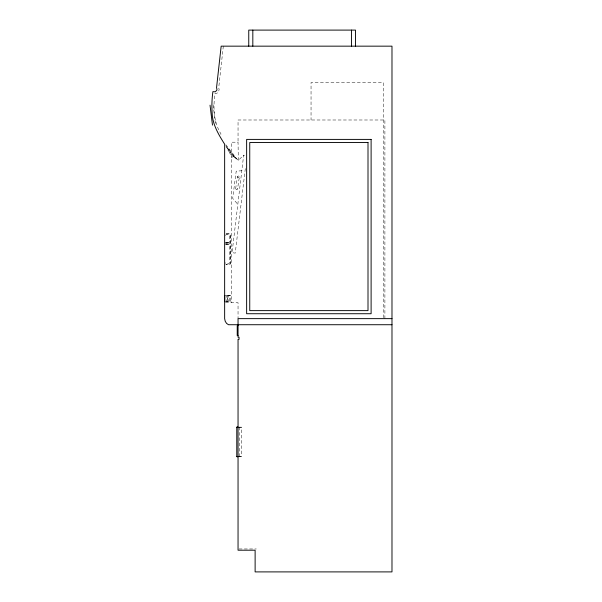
<?xml version="1.0" encoding="UTF-8"?>
<svg xmlns="http://www.w3.org/2000/svg" width="602" height="602" viewBox="0 0 602 602"><rect width="100%" height="100%" fill="white"/><g stroke="black" fill="none" stroke-linecap="round" stroke-linejoin="round"><path stroke-width="0.45" stroke-dasharray="3.01 2.26" d="M245.3 168.598L235.239 253.118L232.063 252.682L243.667 155.15L245.255 155.376M223.319 46.158L218.714 87.772L219.143 89.57L218.624 91.406L216.976 93.25L215.049 93.25C213.01 107.096 213.454 121.875 221.039 134.095L219.768 134.765M235.645 188.614L237.466 176.755L238.43 175.919L239.4 176.762L237.512 189.081L236.323 189.668L235.645 188.614L236.842 188.035L237.512 189.081M239.4 176.762L238.437 177.59L237.466 176.755L237.752 177.349L239.122 177.372M225.615 235.548L226.134 234.592L228.963 234.592L229.392 235.374L229.392 262.833L228.963 263.623L226.134 263.623L225.615 262.668M233.343 156.144L233.742 156.543M234.027 156.829L234.419 156.437M235.149 157.942L235.548 158.341M225.727 145.594L232.756 154.699L238.324 160.41L243.667 155.15M227.466 148.634L227.902 148.295L231.288 152.63L230.852 152.968M228.346 149.763L227.91 150.101L229.535 152.186L229.972 151.839M233.395 156.211L231.687 157.543L228.324 149.717M241.989 170.765L236.217 171.141L232.681 198.351L238.038 204.56M238.324 160.41L238.046 142.192L231.341 142.192L231.341 302.738M226.217 233.681L230.032 233.681L230.604 234.494L230.604 263.721L230.032 264.534L226.217 264.534L225.509 263.548M226.074 233.982L229.663 233.982L230.205 234.788L230.205 263.428L229.663 264.233L226.074 264.233M225.615 242.621L229.392 242.621M225.6 242.756L229.114 242.756L229.114 244.141L225.6 244.141M225.539 243.005L228.602 243.005L228.602 243.893L225.539 243.893M225.615 244.277L229.392 244.277M227.421 295.386L226.495 295.386L226.495 301.67L227.421 301.67L227.421 295.386L224.734 295.371M227.722 295.371L230.393 295.386L230.393 301.677L229.467 301.677L229.467 295.386L227.722 295.371L227.722 301.655L230.393 301.677M229.467 295.386L230.393 295.386M227.722 301.655L228.647 301.655L228.647 295.371M225.487 302.738L238.046 302.738L238.046 318.639M238.904 427.142L241.492 427.142L241.492 456.7L238.046 456.7M238.904 427.224L241.492 427.224M238.046 456.617L241.492 456.617M239.047 548.964L256.317 548.964M224.734 301.647L227.421 301.67M225.848 144.721L235.532 157.122L234.645 157.814L225.765 146.444M225.991 146.843L226.683 147.731M213.131 104.808L215.516 124.238M384.896 318.639L384.896 119.994L238.046 119.994L238.046 142.192M383.331 317.698L383.331 82.512L311.046 82.512L311.046 119.994M239.528 427.142L239.528 456.7M232.884 154.91L232.492 155.301L236.3 159.086L236.661 158.665L232.884 154.91M233.794 155.722L233.907 156.287L233.794 155.722"/><path stroke-width="0.9" d="M391.985 318.639L238.046 318.639L238.046 337.21L239.047 337.21L239.047 339.385L238.046 339.385L238.046 550.198L255.12 550.198L255.12 571.9L391.985 571.9L391.985 46.158L221.167 46.158L216.562 87.531L217.013 89.961L215.365 91.813L212.897 91.639A104.944 104.944 0 0 0 212.145 113.191C212.536 124.584 218.699 134.803 224.644 144.187L224.644 318.639L225.216 321.272L226.585 323.424L228.534 324.726L391.985 324.726M238.046 325.69L237.233 325.69L237.233 335.525L238.046 335.525M238.046 427.142L236.782 427.142L236.782 456.7L238.046 456.7M236.782 427.224L238.046 427.224M236.782 456.617L238.046 456.617M210.038 105.184L212.483 125.118M355.519 46.158L355.519 30.1L248.754 30.1L248.754 46.158M351.448 30.1L351.448 46.158M252.825 30.1L252.825 46.158M224.734 295.371L224.734 301.647M371.11 139.401L246.639 139.401L246.639 313.725L371.11 313.725L371.11 139.401M368.003 142.508L249.747 142.508L249.747 310.624L368.003 310.624L368.003 142.508"/></g></svg>
